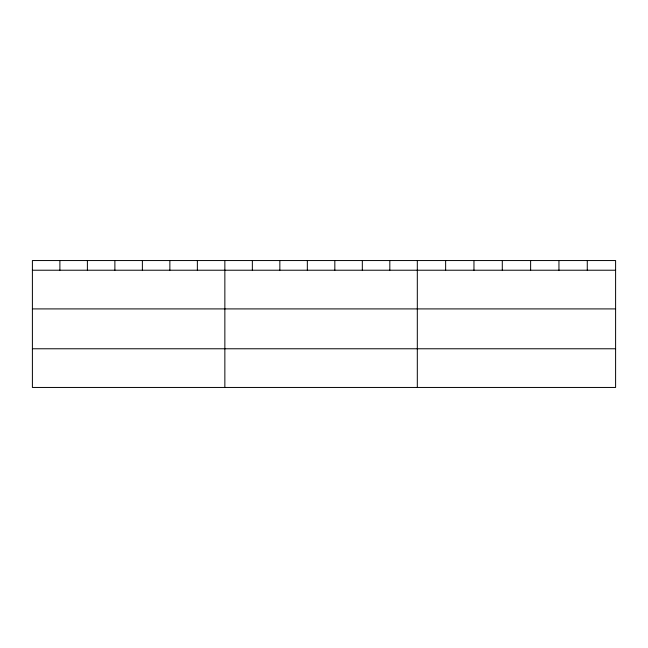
<?xml version="1.0" encoding="UTF-8"?>
<svg xmlns="http://www.w3.org/2000/svg" width="648" height="648" viewBox="0 0 648 648"><rect width="100%" height="100%" fill="white"/><g stroke="black" fill="none" stroke-linecap="round" stroke-linejoin="round"><path stroke-width="0.97" d="M615.6 270.224L615.6 387.455L32.4 387.455L32.4 260.545L615.6 260.545L615.6 270.224L32.4 270.224M32.4 308.91L615.6 308.91M32.4 348.77L615.6 348.77M587.274 260.545L587.274 270.224M558.949 260.545L558.949 270.224M530.623 260.545L530.623 270.224M502.289 260.545L502.289 270.224M473.963 260.545L473.963 270.224M445.638 260.545L445.638 270.224M417.312 260.545L417.312 387.455M389.821 260.545L389.821 270.224M362.321 260.545L362.321 270.224M334.83 260.545L334.83 270.224M307.338 260.545L307.338 270.224M279.847 260.545L279.847 270.224M252.347 260.545L252.347 270.224M224.856 260.545L224.856 387.455M197.365 260.545L197.365 270.224M169.865 260.545L169.865 270.224M142.374 260.545L142.374 270.224M114.882 260.545L114.882 270.224M87.391 260.545L87.391 270.224M59.891 260.545L59.891 270.224"/></g></svg>
